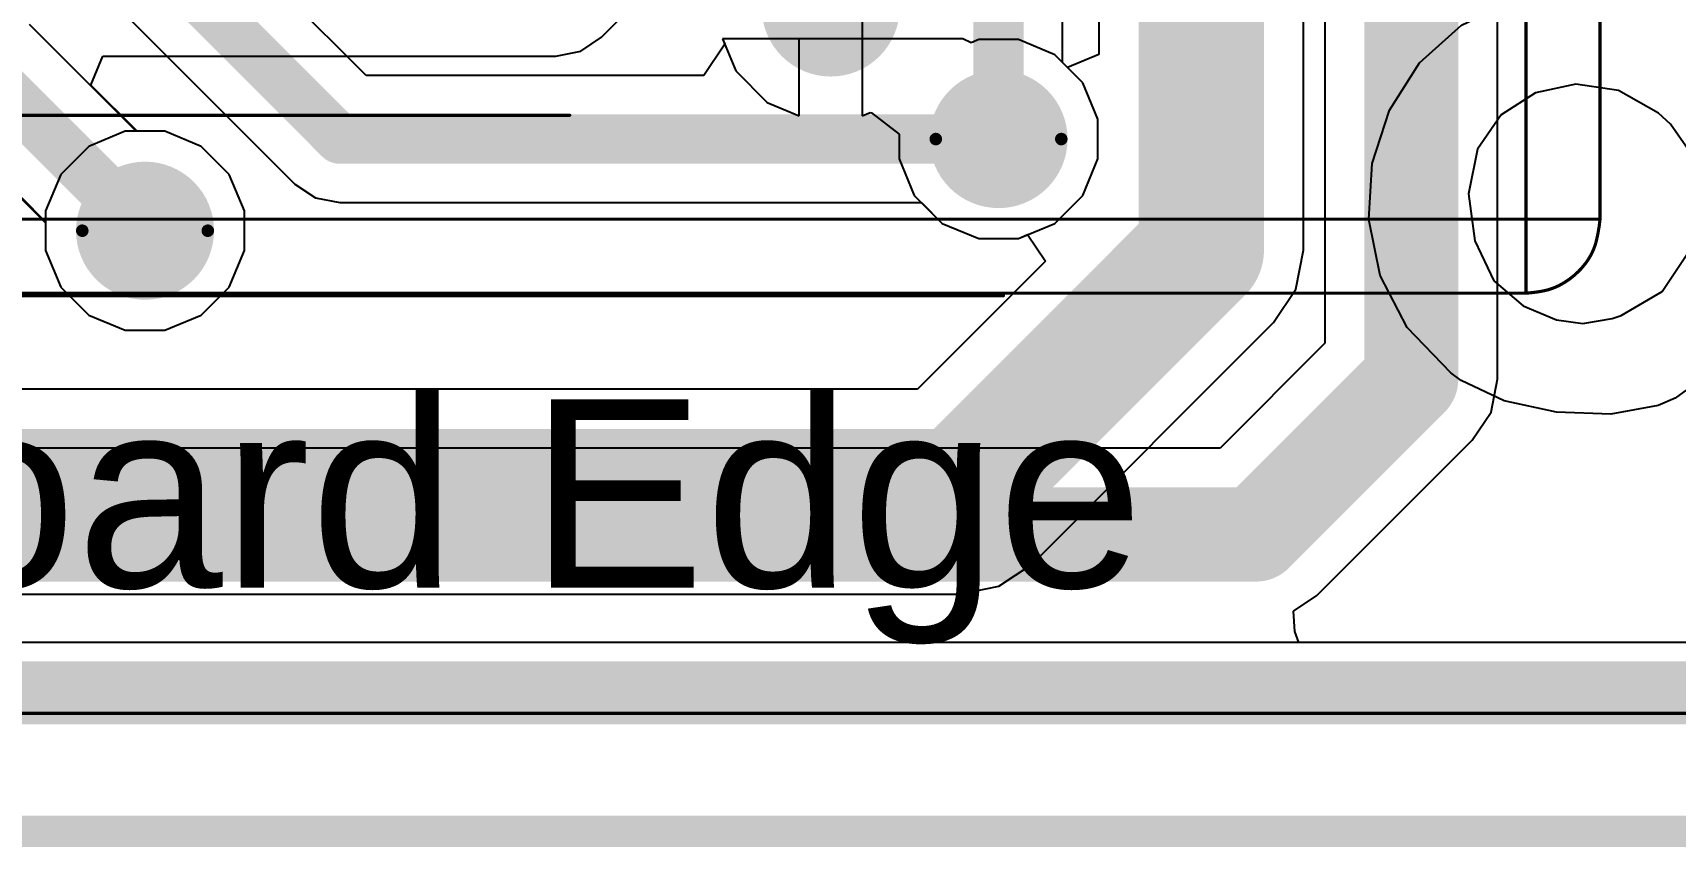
# Model space of a CAD drawing. Header units: inches. Extents: x 0 to 323, y -26 to 38.
# Drawn here: x 25.02 to 31.67, y -0.62 to 2.67 of the extents above; entities that cross this region are included whole.
import ezdxf

# ---------------------------------------------------------------- set-up
doc = ezdxf.new("R2010")
doc.units = ezdxf.units.IN
for name, color, linetype in [('Board Outline', 216, 'Continuous'), ('Bottom Layer', 5, 'Continuous'), ('Bottom Overlay', 54, 'Continuous'), ('Bottom Solder', 6, 'Continuous'), ('Dimension', 6, 'Continuous'), ('Drill Drawing', 1, 'Continuous'), ('GND', 76, 'Continuous'), ('Mechanical 3', 76, 'Continuous'), ('Power', 16, 'Continuous'), ('Top Layer', 1, 'Continuous'), ('Top Overlay', 2, 'Continuous'), ('Top Solder', 216, 'Continuous'), ('Via Holes', 16, 'Continuous')]:
    doc.layers.add(name, color=color, linetype=linetype)
doc.styles.add('Arial', font='', dxfattribs={"height": 0.2})
doc.styles.get('Arial').set_extended_font_data('Arial')

# ---------------------------------------------------------------- blocks, each defined once
blk = doc.blocks.new('L____E____S_B_10')
at = {"layer": 'Bottom Overlay'}
for p, q in [((5.2678, -0.8259), (5.2678, 1.6197)), ((5.2678, 1.6197), (5.6539, 1.6197)), ((5.6539, 1.6197), (5.6539, -0.8259)), ((3.8921, 0.8414), (4.1463, 0.8781)), ((4.1463, 0.8781), (4.1943, 0.8776)), ((4.1943, 0.8776), (4.4185, 0.8539)), ((5.8846, 0.6881), (5.8846, 0.8912)), ((5.8846, 0.8912), (7.3434, 0.8912)), ((7.3434, 0.8912), (7.3434, 0.505)), ((8.0474, 0.8557), (8.2328, 0.8679)), ((8.2328, 0.8679), (8.2476, 0.8676)), ((8.2476, 0.8676), (8.481, 0.8364)), ((3.678, 0.7401), (3.8921, 0.8414)), ((4.4185, 0.8539), (4.5946, 0.7883)), ((7.7938, 0.7524), (7.8893, 0.8036)), ((7.8893, 0.8036), (8.0474, 0.8557)), ((8.481, 0.8364), (8.6768, 0.7468)), ((3.508, 0.5874), (3.678, 0.7401)), ((4.5946, 0.7883), (4.7499, 0.6715)), ((7.662, 0.6718), (7.7938, 0.7524)), ((8.6768, 0.7468), (8.8633, 0.5864)), ((4.7499, 0.6715), (4.8582, 0.5509)), ((5.8864, 0.6086), (5.8846, 0.6881)), ((7.5762, 0.6025), (7.662, 0.6718)), ((5.8979, 0.5423), (5.8864, 0.6086)), ((7.5389, 0.5331), (7.5762, 0.6025)), ((3.386, 0.3966), (3.508, 0.5874)), ((4.8582, 0.5509), (4.9837, 0.3225)), ((5.9281, 0.476), (5.8979, 0.5423)), ((7.5526, 0.452), (7.5389, 0.5331)), ((8.8633, 0.5864), (8.8766, 0.5723)), ((8.8766, 0.5723), (9.0039, 0.4025)), ((3.9766, 0.4664), (3.8377, 0.3768)), ((4.1408, 0.5016), (3.9766, 0.4664)), ((4.3127, 0.4764), (4.1408, 0.5016)), ((4.475, 0.3847), (4.3127, 0.4764)), ((5.986, 0.3969), (5.9281, 0.476)), ((7.3434, 0.505), (6.4224, 0.505)), ((6.4224, 0.505), (6.8829, 0.0431)), ((8.1473, 0.4731), (8.1152, 0.4531)), ((8.2535, 0.4888), (8.1473, 0.4731)), ((8.3082, 0.4809), (8.2535, 0.4888)), ((8.5094, 0.3876), (8.3082, 0.4809)), ((7.6197, 0.3476), (7.5526, 0.452)), ((8.1152, 0.4531), (8.1149, 0.4191)), ((8.1149, 0.4191), (8.1545, 0.3601)), ((9.0039, 0.4025), (9.0714, 0.2185)), ((3.3159, 0.1808), (3.386, 0.3966)), ((3.8377, 0.3768), (3.7415, 0.2388)), ((4.5231, 0.3392), (4.475, 0.3847)), ((4.5943, 0.2378), (4.5231, 0.3392)), ((6.0806, 0.2918), (5.986, 0.3969)), ((7.7429, 0.2082), (7.6197, 0.3476)), ((8.1545, 0.3601), (8.2414, 0.2646)), ((8.637, 0.2552), (8.5094, 0.3876)), ((4.9837, 0.3225), (5.0353, 0.0787)), ((6.2208, 0.1479), (6.0806, 0.2918)), ((3.7415, 0.2388), (3.7055, 0.0583)), ((4.6244, 0.1123), (4.5943, 0.2378)), ((7.9247, 0.0224), (7.7429, 0.2082)), ((8.2414, 0.2646), (8.3832, 0.1216)), ((8.6977, 0.0752), (8.637, 0.2552)), ((9.0714, 0.2185), (9.0912, -0.0117)), ((3.3018, -0.0466), (3.3159, 0.1808)), ((6.3451, 0.023), (6.2208, 0.1479)), ((4.628, 0.02), (4.6244, 0.1123)), ((5.0353, 0.0787), (5.0304, 0.02)), ((8.3832, 0.1216), (8.7051, -0.1982)), ((8.7051, -0.0362), (8.6977, 0.0752)), ((3.7055, 0.0583), (3.7316, -0.1325)), ((4.5927, -0.1836), (4.628, 0.02)), ((5.0304, 0.02), (5.0149, -0.1663)), ((6.8056, -0.4389), (6.3451, 0.023)), ((6.8829, 0.0431), (7.0071, -0.0818)), ((7.9597, -0.0128), (7.9247, 0.0224)), ((3.3475, -0.2725), (3.3018, -0.0466)), ((8.4247, -0.4792), (7.9597, -0.0128)), ((8.7051, -0.1982), (8.7051, -0.0362)), ((9.0912, -0.0117), (9.0768, -0.1739)), ((3.7316, -0.1325), (3.8087, -0.2941)), ((7.0071, -0.0818), (7.1474, -0.2258)), ((4.4898, -0.3374), (4.5927, -0.1836)), ((5.0149, -0.1663), (4.9245, -0.3987)), ((9.0682, -0.1982), (8.9899, -0.4206)), ((9.0768, -0.1739), (9.0682, -0.1982)), ((7.1474, -0.2258), (7.2419, -0.3308)), ((3.457, -0.4836), (3.3475, -0.2725)), ((3.8087, -0.2941), (3.9271, -0.396)), ((7.2419, -0.3308), (7.2998, -0.4099)), ((3.9271, -0.396), (4.0619, -0.452)), ((4.3243, -0.4348), (4.4898, -0.3374)), ((4.9245, -0.3987), (4.7663, -0.6043)), ((4.0619, -0.452), (4.1687, -0.4672)), ((4.1687, -0.4672), (4.2871, -0.4462)), ((4.2871, -0.4462), (4.3243, -0.4348)), ((5.8846, -0.8251), (5.8846, -0.4389)), ((5.8846, -0.4389), (6.8056, -0.4389)), ((7.2998, -0.4099), (7.33, -0.4762)), ((8.9899, -0.4206), (8.8287, -0.6298)), ((3.6343, -0.6667), (3.457, -0.4836)), ((7.33, -0.4762), (7.3415, -0.5425)), ((7.6091, -0.6059), (7.4877, -0.4792)), ((7.4877, -0.4792), (8.4247, -0.4792)), ((7.3415, -0.5425), (7.3434, -0.622)), ((4.7663, -0.6043), (4.5422, -0.7692)), ((7.3434, -0.622), (7.3434, -0.8251)), ((7.7274, -0.7086), (7.6091, -0.6059)), ((8.8287, -0.6298), (8.5978, -0.7941)), ((3.6757, -0.697), (3.6343, -0.6667)), ((3.8499, -0.7797), (3.6757, -0.697)), ((7.856, -0.7919), (7.7274, -0.7086)), ((4.0624, -0.8259), (3.8499, -0.7797)), ((4.5422, -0.7692), (4.4738, -0.7985)), ((7.8703, -0.799), (7.856, -0.7919)), ((8.5936, -0.7962), (8.4347, -0.8445)), ((8.5978, -0.7941), (8.5936, -0.7962)), ((4.2812, -0.8331), (4.0624, -0.8259)), ((4.4738, -0.7985), (4.2812, -0.8331)), ((5.6539, -0.8259), (5.2678, -0.8259)), ((7.3434, -0.8251), (5.8846, -0.8251)), ((8.0347, -0.8461), (7.8703, -0.799)), ((8.2356, -0.8612), (8.0347, -0.8461)), ((8.4347, -0.8445), (8.2356, -0.8612))]:
    blk.add_line(p, q, dxfattribs=at)
blk = doc.blocks.new('AFC01_S15FCC_00_25')
at = {"layer": 'Dimension', "const_width": 0.127}
blk.add_lwpolyline([(-5.9, -4.191), (5.9, -4.191)], dxfattribs=at)
at = {"layer": 'Top Overlay', "const_width": 0.127}
blk.add_lwpolyline([(-5.441, -3.6322), (5.0362, -3.6322)], dxfattribs=at)
at = {"layer": 'Top Overlay', "style": 'Arial'}
blk.add_text('Board Edge ', height=0.762, dxfattribs=at).set_placement((-3.8555, -3.2039))

msp = doc.modelspace()

# ---------------------------------------------------------------- hatches: boundary and pattern name
at = {"layer": 'Bottom Layer'}
h = msp.add_hatch(color=5, dxfattribs=at)
edge = h.paths.add_edge_path()
edge.add_arc((28.25, 2.773), 0.25, 0, 360)
h = msp.add_hatch(color=5, dxfattribs=at)
edge = h.paths.add_edge_path()
edge.add_arc((28.9294, 2.2406), 0.25, 0, 360)
h = msp.add_hatch(color=5, dxfattribs=at)
edge = h.paths.add_edge_path()
edge.add_arc((25.4745, 1.8698), 0.25, 0, 360)
at = {"layer": 'Bottom Solder'}
h = msp.add_hatch(color=6, dxfattribs=at)
edge = h.paths.add_edge_path()
edge.add_arc((28.25, 2.773), 0.15, 0, 360)
h = msp.add_hatch(color=6, dxfattribs=at)
edge = h.paths.add_edge_path()
edge.add_arc((28.9294, 2.2406), 0.15, 0, 360)
h = msp.add_hatch(color=6, dxfattribs=at)
edge = h.paths.add_edge_path()
edge.add_arc((25.4745, 1.8698), 0.15, 0, 360)
at = {"layer": 'GND'}
h = msp.add_hatch(color=76, dxfattribs=at)
edge = h.paths.add_edge_path()
edge.add_arc((28.25, 2.773), 0.25, 0, 360)
h = msp.add_hatch(color=76, dxfattribs=at)
edge = h.paths.add_edge_path()
edge.add_arc((28.9294, 2.2406), 0.25, 0, 360)
h = msp.add_hatch(color=76, dxfattribs=at)
edge = h.paths.add_edge_path()
edge.add_arc((25.4745, 1.8698), 0.25, 0, 360)
at = {"layer": 'Power'}
h = msp.add_hatch(color=16, dxfattribs=at)
edge = h.paths.add_edge_path()
edge.add_arc((28.25, 2.773), 0.25, 0, 360)
h = msp.add_hatch(color=16, dxfattribs=at)
edge = h.paths.add_edge_path()
edge.add_arc((28.9294, 2.2406), 0.25, 0, 360)
h = msp.add_hatch(color=16, dxfattribs=at)
edge = h.paths.add_edge_path()
edge.add_arc((25.4745, 1.8698), 0.25, 0, 360)
at = {"layer": 'Top Layer'}
h = msp.add_hatch(color=1, dxfattribs=at)
edge = h.paths.add_edge_path()
edge.add_arc((28.25, 2.773), 0.25, 0, 360)
h = msp.add_hatch(color=1, dxfattribs=at)
edge = h.paths.add_edge_path()
edge.add_arc((28.9294, 2.2406), 0.25, 0, 360)
h = msp.add_hatch(color=1, dxfattribs=at)
edge = h.paths.add_edge_path()
edge.add_arc((25.4745, 1.8698), 0.25, 0, 360)
at = {"layer": 'Top Solder'}
h = msp.add_hatch(color=216, dxfattribs=at)
edge = h.paths.add_edge_path()
edge.add_arc((28.25, 2.773), 0.15, 0, 360)
h = msp.add_hatch(color=216, dxfattribs=at)
edge = h.paths.add_edge_path()
edge.add_arc((28.9294, 2.2406), 0.15, 0, 360)
h = msp.add_hatch(color=216, dxfattribs=at)
edge = h.paths.add_edge_path()
edge.add_arc((25.4745, 1.8698), 0.15, 0, 360)
at = {"layer": 'Via Holes'}
h = msp.add_hatch(color=7, dxfattribs=at)
edge = h.paths.add_edge_path()
edge.add_arc((28.25, 2.773), 0.15, 0, 360)
h = msp.add_hatch(color=7, dxfattribs=at)
edge = h.paths.add_edge_path()
edge.add_arc((28.9294, 2.2406), 0.15, 0, 360)
h = msp.add_hatch(color=7, dxfattribs=at)
edge = h.paths.add_edge_path()
edge.add_arc((25.4745, 1.8698), 0.15, 0, 360)

# ---------------------------------------------------------------- linework, layer by layer
at = {"layer": 'Board Outline', "const_width": 0.254}
msp.add_lwpolyline([(0, 0), (38, 0)], dxfattribs=at)
at = {"layer": 'Bottom Layer'}
for p, q in [((26.369, 2.498), (25.4338, 3.4332)), ((25.1453, 2.9939), (26.0804, 2.0587)), ((30.2504, 2.8826), (30.2504, 1.4145)), ((30.9496, 1.2696), (30.9496, 2.8826)), ((27.8208, 2.625), (27.7359, 2.498)), ((28.7845, 2.646), (27.8121, 2.646)), ((27.8121, 2.646), (27.8208, 2.625)), ((28.8189, 2.6304), (28.7845, 2.646)), ((28.8494, 2.643), (28.8189, 2.6304)), ((29.0095, 2.643), (28.8494, 2.643)), ((29.1574, 2.5818), (29.0095, 2.643)), ((29.2706, 2.4686), (29.1574, 2.5818)), ((27.7359, 2.498), (26.369, 2.498)), ((29.3318, 2.3207), (29.2706, 2.4686)), ((25.3945, 2.2722), (25.2466, 2.211)), ((25.5545, 2.2722), (25.3945, 2.2722)), ((25.7024, 2.211), (25.5545, 2.2722)), ((29.3318, 2.1606), (29.3318, 2.3207)), ((25.2466, 2.211), (25.1334, 2.0978)), ((25.8156, 2.0978), (25.7024, 2.211)), ((29.2706, 2.0127), (29.3318, 2.1606)), ((25.1334, 2.0978), (25.0721, 1.9499)), ((25.8769, 1.9499), (25.8156, 2.0978)), ((26.0804, 2.0587), (26.1639, 2.0029)), ((26.1639, 2.0029), (26.2624, 1.9833)), ((29.1574, 1.8995), (29.2706, 2.0127)), ((25.0721, 1.9499), (25.0721, 1.7898)), ((25.8769, 1.7898), (25.8769, 1.9499)), ((26.2624, 1.9833), (28.6177, 1.9833)), ((28.6177, 1.9833), (28.7015, 1.8995)), ((28.7015, 1.8995), (28.8494, 1.8382)), ((29.0095, 1.8382), (29.1574, 1.8995)), ((28.8494, 1.8382), (29.0095, 1.8382)), ((25.0721, 1.7898), (25.1334, 1.6419)), ((25.8156, 1.6419), (25.8769, 1.7898)), ((25.1334, 1.6419), (25.2466, 1.5287)), ((25.7024, 1.5287), (25.8156, 1.6419)), ((25.2466, 1.5287), (25.3945, 1.4674)), ((25.3945, 1.4674), (25.5545, 1.4674)), ((25.5545, 1.4674), (25.7024, 1.5287)), ((30.2504, 1.4145), (29.826, 0.9901)), ((30.923, 1.1358), (30.9496, 1.2696)), ((30.9496, 1.2696), (30.9496, 1.2696)), ((30.8472, 1.0224), (30.923, 1.1358)), ((30.218, 0.3932), (30.8472, 1.0224)), ((29.826, 0.9901), (22.0427, 0.9901)), ((30.1237, 0.3302), (30.218, 0.3932)), ((30.1289, 0.2485), (30.1237, 0.3302)), ((30.1448, 0.2032), (30.1289, 0.2485)), ((37.7698, 0.2032), (30.1448, 0.2032))]:
    msp.add_line(p, q, dxfattribs=at)
for points, const_width in [([(25.2519, 3.2512), (26.2624, 2.2406)], 0.2), ([(30.6, 1.2696), (30.6, 3.09)], 0.381), ([(26.2624, 2.2406), (28.9294, 2.2406)], 0.2), ([(29.9708, 0.6404), (30.6, 1.2696)], 0.381), ([(21.8979, 0.6404), (29.9708, 0.6404)], 0.381)]:
    msp.add_lwpolyline(points, dxfattribs=dict(at, const_width=const_width))
for points, const_width in [([(26.2124, 2.2406, 1), (26.3124, 2.2406, 1)], 0.1), ([(26.2124, 2.2406, 1), (26.3124, 2.2406, 1)], 0.1), ([(28.8794, 2.2406, 1), (28.9794, 2.2406, 1)], 0.1), ([(30.5048, 1.2696, 1), (30.6953, 1.2696, 1)], 0.1905), ([(30.5048, 1.2696, 1), (30.6953, 1.2696, 1)], 0.1905), ([(29.8756, 0.6404, 1), (30.0661, 0.6404, 1)], 0.1905), ([(29.8756, 0.6404, 1), (30.0661, 0.6404, 1)], 0.1905)]:
    msp.add_lwpolyline(points, format="xyb", close=True, dxfattribs=dict(at, const_width=const_width))
at = {"layer": 'Drill Drawing'}
for points, const_width in [([(28.504, 2.773, 1), (27.996, 2.773, 1)], 0.0508), ([(29.1834, 2.2406, 1), (28.6754, 2.2406, 1)], 0.0508), ([(28.6627, 2.2406, 1), (28.6881, 2.2406, 1)], 0.0254), ([(29.1707, 2.2406, 1), (29.1961, 2.2406, 1)], 0.0254), ([(25.7285, 1.8698, 1), (25.2205, 1.8698, 1)], 0.0508), ([(25.2078, 1.8698, 1), (25.2332, 1.8698, 1)], 0.0254), ([(25.7158, 1.8698, 1), (25.7412, 1.8698, 1)], 0.0254)]:
    msp.add_lwpolyline(points, format="xyb", close=True, dxfattribs=dict(at, const_width=const_width))
at = {"layer": 'GND'}
for p, q in [((28.123, 2.646), (27.8121, 2.646)), ((27.8121, 2.646), (27.8658, 2.5163)), ((28.123, 2.3351), (28.123, 2.646)), ((28.7845, 2.646), (28.377, 2.646)), ((28.377, 2.646), (28.377, 2.3351)), ((28.8189, 2.6304), (28.7845, 2.646)), ((28.8494, 2.643), (28.8189, 2.6304)), ((29.0095, 2.643), (28.8494, 2.643)), ((29.1574, 2.5818), (29.0095, 2.643)), ((29.2706, 2.4686), (29.1574, 2.5818)), ((27.8658, 2.5163), (27.9933, 2.3888)), ((29.3318, 2.3207), (29.2706, 2.4686)), ((27.9933, 2.3888), (28.123, 2.3351)), ((28.377, 2.3351), (28.4097, 2.3486)), ((28.4097, 2.3486), (28.4148, 2.3474)), ((28.4148, 2.3474), (28.527, 2.2598)), ((25.3945, 2.2722), (25.2466, 2.211)), ((25.5545, 2.2722), (25.3945, 2.2722)), ((25.7024, 2.211), (25.5545, 2.2722)), ((29.3318, 2.1606), (29.3318, 2.3207)), ((25.2466, 2.211), (25.1334, 2.0978)), ((25.8156, 2.0978), (25.7024, 2.211)), ((28.527, 2.2598), (28.527, 2.1606)), ((28.527, 2.1606), (28.5883, 2.0127)), ((29.2706, 2.0127), (29.3318, 2.1606)), ((25.1334, 2.0978), (25.0721, 1.9499)), ((25.8769, 1.9499), (25.8156, 2.0978)), ((28.5883, 2.0127), (28.7015, 1.8995)), ((29.1574, 1.8995), (29.2706, 2.0127)), ((25.0721, 1.9499), (25.0721, 1.7898)), ((25.8769, 1.7898), (25.8769, 1.9499)), ((28.7015, 1.8995), (28.8494, 1.8382)), ((29.0095, 1.8382), (29.1574, 1.8995)), ((28.8494, 1.8382), (29.0095, 1.8382)), ((25.0721, 1.7898), (25.1334, 1.6419)), ((25.8156, 1.6419), (25.8769, 1.7898)), ((25.1334, 1.6419), (25.2466, 1.5287)), ((25.7024, 1.5287), (25.8156, 1.6419)), ((25.2466, 1.5287), (25.3945, 1.4674)), ((25.3945, 1.4674), (25.5545, 1.4674)), ((25.5545, 1.4674), (25.7024, 1.5287)), ((37.7698, 0.2032), (0.2032, 0.2032))]:
    msp.add_line(p, q, dxfattribs=at)
at = {"layer": 'Mechanical 3', "const_width": 0.0127}
for points in [[(31.0642, 1.9168), (31.0642, 2.7668)], [(31.3642, 1.9168), (31.3642, 2.7668)], [(17.2492, 2.3368), (25.1939, 2.3368)], [(17.2492, 2.3368), (25.1939, 2.3368)], [(18.2492, 2.3368), (26.1939, 2.3368)], [(18.2492, 2.3368), (26.1939, 2.3368)], [(19.2492, 2.3368), (27.1939, 2.3368)], [(19.2492, 2.3368), (27.1939, 2.3368)], [(21.2342, 1.9168), (31.0642, 1.9168)], [(31.0642, 1.9168), (31.3642, 1.9168)], [(31.0642, 1.6168), (31.0642, 1.9168)], [(21.2342, 1.6168), (31.0642, 1.6168)], [(23.3492, 1.6068), (28.9492, 1.6068)], [(28.9492, 1.6068), (28.9492, 1.6168)], [(1.9992, -0.0832), (35.9992, -0.0832)]]:
    msp.add_lwpolyline(points, dxfattribs=at)
at = {"layer": 'Mechanical 3', "const_width": 0.00635}
for points in [[(25.1907, 2.3368, 1), (25.1971, 2.3368, 1)], [(25.1907, 2.3368, 1), (25.1971, 2.3368, 1)], [(26.1907, 2.3368, 1), (26.1971, 2.3368, 1)], [(26.1907, 2.3368, 1), (26.1971, 2.3368, 1)], [(27.1907, 2.3368, 1), (27.1971, 2.3368, 1)], [(27.1907, 2.3368, 1), (27.1971, 2.3368, 1)], [(31.061, 1.9168, 1), (31.0674, 1.9168, 1)], [(31.061, 1.9168, 1), (31.0674, 1.9168, 1)], [(31.061, 1.9168, 1), (31.0674, 1.9168, 1)], [(31.061, 1.9168, 1), (31.0674, 1.9168, 1)], [(31.361, 1.9168, 1), (31.3674, 1.9168, 1)], [(31.361, 1.9168, 1), (31.3674, 1.9168, 1)], [(31.361, 1.9168, 1), (31.3674, 1.9168, 1)], [(31.3449, 1.824, 1), (31.3512, 1.824, 1)], [(31.3449, 1.824, 1), (31.3512, 1.824, 1)], [(31.3043, 1.7405, 1), (31.3106, 1.7405, 1)], [(31.3043, 1.7405, 1), (31.3106, 1.7405, 1)], [(31.3286, 1.7806, 1), (31.335, 1.7806, 1)], [(31.3286, 1.7806, 1), (31.335, 1.7806, 1)], [(31.2732, 1.7046, 1), (31.2795, 1.7046, 1)], [(31.2732, 1.7046, 1), (31.2795, 1.7046, 1)], [(28.946, 1.6168, 1), (28.9524, 1.6168, 1)], [(28.946, 1.6068, 1), (28.9524, 1.6068, 1)], [(28.946, 1.6068, 1), (28.9524, 1.6068, 1)], [(31.061, 1.6168, 1), (31.0674, 1.6168, 1)], [(31.061, 1.6168, 1), (31.0674, 1.6168, 1)], [(31.061, 1.6168, 1), (31.0674, 1.6168, 1)], [(31.1079, 1.6221, 1), (31.1142, 1.6221, 1)], [(31.1079, 1.6221, 1), (31.1142, 1.6221, 1)], [(31.1535, 1.6316, 1), (31.1599, 1.6316, 1)], [(31.1535, 1.6316, 1), (31.1599, 1.6316, 1)], [(31.1968, 1.6489, 1), (31.2032, 1.6489, 1)], [(31.1968, 1.6489, 1), (31.2032, 1.6489, 1)]]:
    msp.add_lwpolyline(points, format="xyb", close=True, dxfattribs=at)
at = {"layer": 'Mechanical 3', "const_width": 0.0127}
for points in [[(31.3642, 1.9168, -0.036489), (31.3481, 1.824)], [(31.3481, 1.824, -0.04655), (31.3318, 1.7806)], [(31.3075, 1.7405, -0.03942), (31.2764, 1.7046)], [(31.3318, 1.7806, -0.045044), (31.3075, 1.7405)], [(31.2764, 1.7046, -0.075939), (31.2, 1.6489)], [(31.1111, 1.6221, -0.011541), (31.0642, 1.6168)], [(31.1567, 1.6316, -0.03541), (31.1111, 1.6221)], [(31.2, 1.6489, -0.047013), (31.1567, 1.6316)]]:
    msp.add_lwpolyline(points, format="xyb", dxfattribs=at)
at = {"layer": 'Power'}
for p, q in [((29.3357, 3.409), (29.3357, 2.5831)), ((27.3228, 2.6531), (27.7666, 3.0969)), ((30.1644, 1.7912), (30.1644, 2.7836)), ((27.1378, 2.5765), (27.2379, 2.5964)), ((27.2379, 2.5964), (27.3228, 2.6531)), ((28.123, 2.646), (27.8121, 2.646)), ((27.8121, 2.646), (27.8658, 2.5163)), ((28.123, 2.3351), (28.123, 2.646)), ((28.7845, 2.646), (28.377, 2.646)), ((28.377, 2.646), (28.377, 2.3351)), ((28.8189, 2.6304), (28.7845, 2.646)), ((28.8494, 2.643), (28.8189, 2.6304)), ((29.0095, 2.643), (28.8494, 2.643)), ((29.1574, 2.5818), (29.0095, 2.643)), ((25.2551, 2.4591), (25.3037, 2.5765)), ((25.3037, 2.5765), (27.1378, 2.5765)), ((29.2087, 2.5305), (29.1574, 2.5818)), ((29.3357, 2.5831), (29.2087, 2.5305)), ((27.8658, 2.5163), (27.9933, 2.3888)), ((25.442, 2.2722), (25.2551, 2.4591)), ((27.9933, 2.3888), (28.123, 2.3351)), ((28.377, 2.3351), (28.4097, 2.3486)), ((28.4097, 2.3486), (28.4148, 2.3474)), ((28.4148, 2.3474), (28.527, 2.2598)), ((25.5545, 2.2722), (25.442, 2.2722)), ((25.7024, 2.211), (25.5545, 2.2722)), ((25.8156, 2.0978), (25.7024, 2.211)), ((28.527, 2.2598), (28.527, 2.1606)), ((24.7921, 2.1823), (25.0721, 1.9023)), ((28.527, 2.1606), (28.5883, 2.0127)), ((25.8769, 1.9499), (25.8156, 2.0978)), ((28.5883, 2.0127), (28.7015, 1.8995)), ((25.8769, 1.7898), (25.8769, 1.9499)), ((25.0721, 1.9023), (25.0721, 1.7898)), ((28.7015, 1.8995), (28.8494, 1.8382)), ((28.8494, 1.8382), (29.0095, 1.8382)), ((29.0095, 1.8382), (29.0469, 1.8538)), ((29.0469, 1.8538), (29.1189, 1.7461)), ((25.0721, 1.7898), (25.1334, 1.6419)), ((25.8156, 1.6419), (25.8769, 1.7898)), ((29.1189, 1.7461), (28.601, 1.2282)), ((30.1328, 1.6327), (30.1644, 1.7912)), ((25.1334, 1.6419), (25.2466, 1.5287)), ((25.7024, 1.5287), (25.8156, 1.6419)), ((30.043, 1.4982), (30.1328, 1.6327)), ((25.2466, 1.5287), (25.3945, 1.4674)), ((25.3945, 1.4674), (25.5545, 1.4674)), ((25.5545, 1.4674), (25.7024, 1.5287)), ((29.0656, 0.5208), (30.043, 1.4982)), ((28.601, 1.2282), (20.397, 1.2282)), ((28.9312, 0.431), (29.0656, 0.5208)), ((17.5204, 0.3995), (28.7726, 0.3995)), ((28.7726, 0.3995), (28.9312, 0.431)), ((37.7698, 0.2032), (0.2032, 0.2032))]:
    msp.add_line(p, q, dxfattribs=at)
for points, const_width in [([(29.75, 1.7912), (29.75, 3.409)], 0.508), ([(24.9005, 2.4438), (25.4745, 1.8698)], 0.2083), ([(28.7726, 0.8138), (29.75, 1.7912)], 0.508), ([(17.5204, 0.8138), (28.7726, 0.8138)], 0.508)]:
    msp.add_lwpolyline(points, dxfattribs=dict(at, const_width=const_width))
for points, const_width in [([(29.623, 1.7912, 1), (29.877, 1.7912, 1)], 0.254), ([(29.623, 1.7912, 1), (29.877, 1.7912, 1)], 0.254), ([(25.4224, 1.8698, 1), (25.5266, 1.8698, 1)], 0.1041), ([(28.6456, 0.8138, 1), (28.8996, 0.8138, 1)], 0.254), ([(28.6456, 0.8138, 1), (28.8996, 0.8138, 1)], 0.254)]:
    msp.add_lwpolyline(points, format="xyb", close=True, dxfattribs=dict(at, const_width=const_width))
at = {"layer": 'Top Layer'}
for p, q in [((29.1884, 2.5507), (29.1884, 3.6813)), ((28.377, 2.773), (28.377, 2.3351)), ((25.4384, 2.2722), (25.0064, 2.7042)), ((28.123, 2.646), (27.8121, 2.646)), ((27.8121, 2.646), (27.8658, 2.5163)), ((28.123, 2.3351), (28.123, 2.646)), ((29.2706, 2.4686), (29.1884, 2.5507)), ((27.8658, 2.5163), (27.9933, 2.3888)), ((29.3318, 2.3207), (29.2706, 2.4686)), ((24.6409, 2.3372), (25.0721, 1.906)), ((27.9933, 2.3888), (28.123, 2.3351)), ((28.377, 2.3351), (28.4097, 2.3486)), ((28.4097, 2.3486), (28.4148, 2.3474)), ((28.4148, 2.3474), (28.527, 2.2598)), ((25.5545, 2.2722), (25.4384, 2.2722)), ((25.7024, 2.211), (25.5545, 2.2722)), ((29.3318, 2.1606), (29.3318, 2.3207)), ((25.8156, 2.0978), (25.7024, 2.211)), ((28.527, 2.2598), (28.527, 2.1606)), ((28.527, 2.1606), (28.5883, 2.0127)), ((29.2706, 2.0127), (29.3318, 2.1606)), ((25.8769, 1.9499), (25.8156, 2.0978)), ((28.5883, 2.0127), (28.7015, 1.8995)), ((29.1574, 1.8995), (29.2706, 2.0127)), ((25.8769, 1.7898), (25.8769, 1.9499)), ((25.0721, 1.906), (25.0721, 1.7898)), ((28.7015, 1.8995), (28.8494, 1.8382)), ((29.0095, 1.8382), (29.1574, 1.8995)), ((28.8494, 1.8382), (29.0095, 1.8382)), ((25.0721, 1.7898), (25.1334, 1.6419)), ((25.8156, 1.6419), (25.8769, 1.7898)), ((25.1334, 1.6419), (25.2466, 1.5287)), ((25.7024, 1.5287), (25.8156, 1.6419)), ((25.2466, 1.5287), (25.3945, 1.4674)), ((25.3945, 1.4674), (25.5545, 1.4674)), ((25.5545, 1.4674), (25.7024, 1.5287)), ((37.7698, 0.2032), (19.6576, 0.2032))]:
    msp.add_line(p, q, dxfattribs=at)
at = {"layer": 'Top Layer', "const_width": 0.2032}
for points in [[(28.9294, 2.2406), (28.9294, 3.7885)], [(24.7474, 2.5969), (25.4745, 1.8698)]]:
    msp.add_lwpolyline(points, dxfattribs=at)
at = {"layer": 'Top Layer', "const_width": 0.1016}
for points in [[(28.8786, 2.2406, 1), (28.9802, 2.2406, 1)], [(25.4237, 1.8698, 1), (25.5253, 1.8698, 1)]]:
    msp.add_lwpolyline(points, format="xyb", close=True, dxfattribs=at)

# ---------------------------------------------------------------- block references
for name, p in [('AFC01_S15FCC_00_25', (27.75, 3.63)), ('L____E____S_B_10', (27.126, 1.9612))]:
    msp.add_blockref(name, p)

doc.saveas('drawing.dxf')
